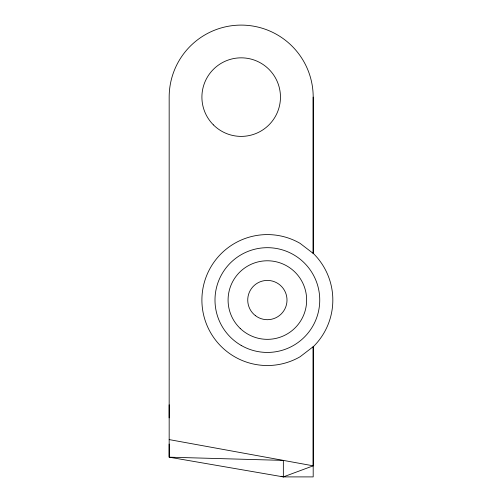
<?xml version="1.0" encoding="UTF-8"?>
<svg xmlns="http://www.w3.org/2000/svg" width="502" height="502" viewBox="0 0 502 502"><rect width="100%" height="100%" fill="white"/><g stroke="black" fill="none" stroke-linecap="round" stroke-linejoin="round"><path stroke-width="0.75" d="M169.168 444.088L169.168 457.178L283.348 476.9L313.192 476.9L313.192 346.706L313.192 465.825L283.348 476.9L281.101 476.241M169.168 417.896L169.168 404.8M313.192 97.112L313.192 253.41L313.192 97.112A72.012 72.012 0 0 0 241.18 25.1A72.012 72.012 0 0 0 169.168 97.112L169.168 457.178L283.348 460.39L283.348 476.9M169.168 439.595L313.192 465.825M313.656 346.349L300.102 356.753A65.467 65.467 0 0 1 201.898 300.058A65.467 65.467 0 0 1 300.102 243.363L313.656 253.767A65.467 65.467 0 0 1 313.656 346.349M240.182 328.415A39.281 39.281 0 0 0 305.517 309.42A39.281 39.281 0 0 0 256.403 262.339A39.281 39.281 0 0 0 240.182 328.415M213.406 124.885A39.281 39.281 0 0 0 279.125 107.277A39.281 39.281 0 0 0 231.014 59.173A39.281 39.281 0 0 0 213.406 124.885M255.367 315.607A19.641 19.641 0 0 0 286.83 302.675A19.641 19.641 0 0 0 259.904 281.892A19.641 19.641 0 0 0 255.367 315.607M241.18 345.414A52.371 52.371 0 0 0 319.743 300.058A52.371 52.371 0 0 0 241.18 254.702A52.371 52.371 0 0 0 241.18 345.414"/></g></svg>
